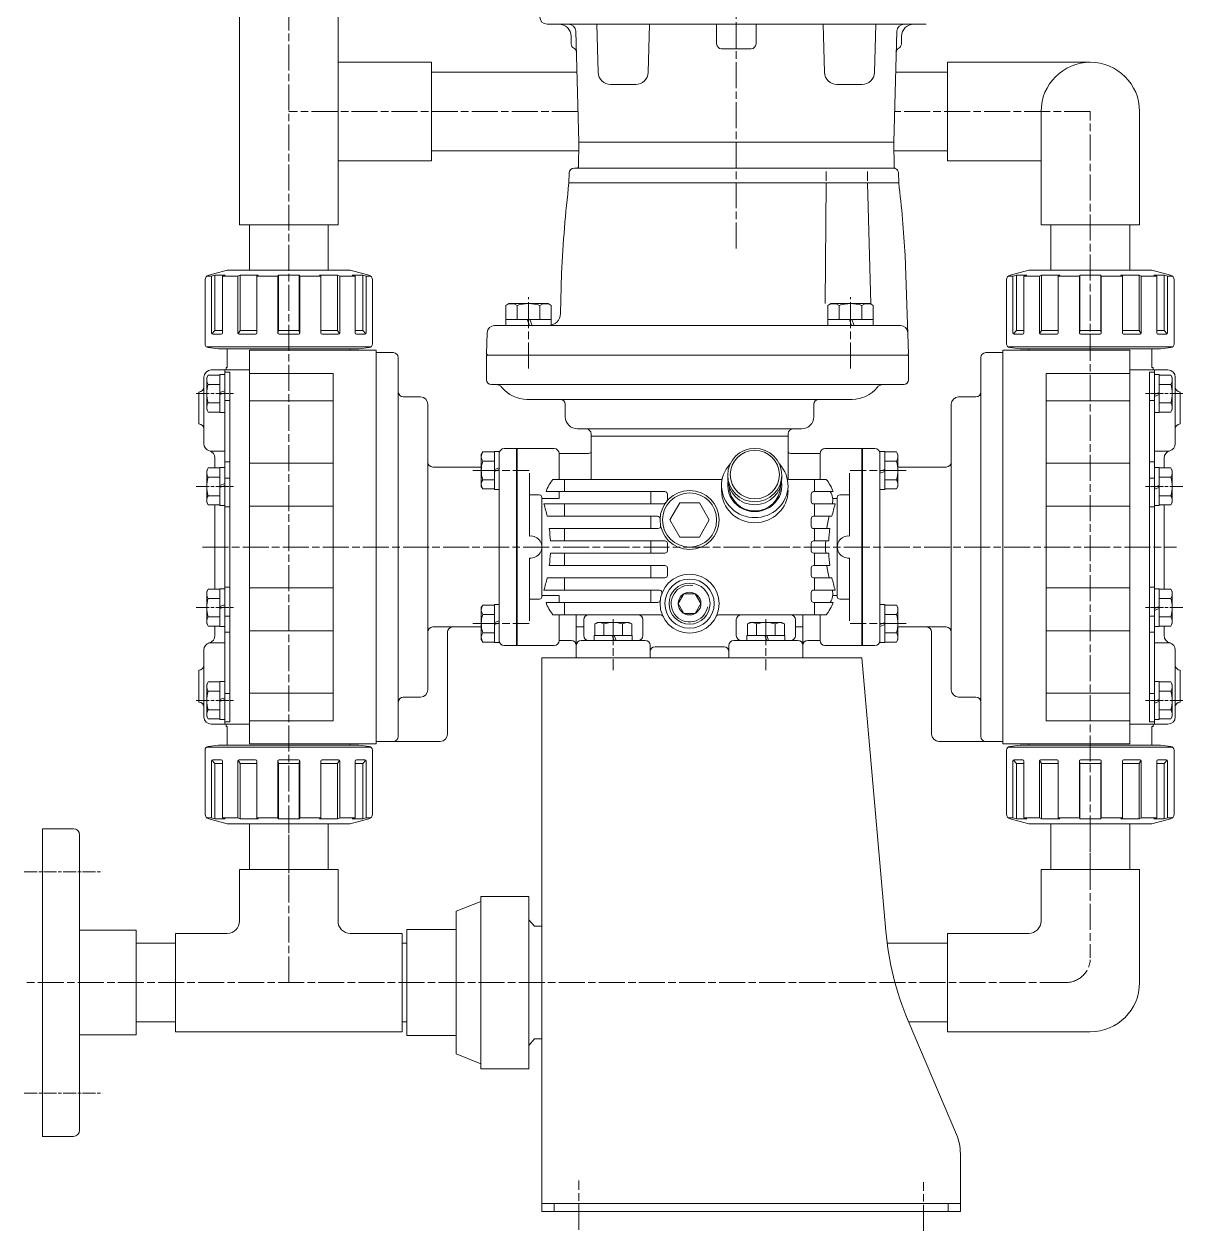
# Model space of a CAD drawing. Units: millimetres at full size. Extents: x -2818 to 571, y -785 to 714.
# Drawn here: x 100.4 to 571.1, y -575.6 to -85.2 of the extents above; entities that cross this region are included whole.
import ezdxf

# ---------------------------------------------------------------- set-up
doc = ezdxf.new("R2010")
doc.units = ezdxf.units.MM
doc.header["$LTSCALE"] = 0.88
doc.linetypes.add('CHAIN', pattern=[18.5, 12, -1.5, 3.5, -1.5])
doc.linetypes.add('USER5', pattern=[9, 6, -0.75, 1.5, -0.75])
for name, color, linetype, lineweight in [('0-2_AM_1', 3, 'Continuous', 18), ('0-3_AM_2', 1, 'Continuous', 18), ('0-4_AM_7', 2, 'CHAIN', 18), ('0-6_AM_7N', 2, 'USER5', 18)]:
    doc.layers.add(name, color=color, linetype=linetype, lineweight=lineweight)

msp = doc.modelspace()

# ---------------------------------------------------------------- linework, layer by layer
at = {"layer": '0-2_AM_1'}
for p, q in [((466.8121, -85.206), (312.8085, -85.206)), ((324.4966, -88.1275), (325.6765, -133.206)), ((333.589, -104.8371), (333.0748, -85.206)), ((353.844, -104.8371), (354.3582, -85.206)), ((381.6765, -93.206), (381.6765, -85.206)), ((397.6765, -93.206), (397.6765, -85.206)), ((425.509, -104.8368), (424.995, -85.206)), ((445.764, -104.8368), (446.2781, -85.206)), ((454.8564, -88.1275), (453.6765, -133.206)), ((322.6255, -93.2582), (322.5422, -90.0752)), ((456.7275, -93.2582), (456.8108, -90.0752)), ((395.6765, -95.206), (383.6765, -95.206)), ((265.8765, -100.706), (227.8765, -100.706)), ((265.8765, -100.706), (265.8765, -140.706)), ((324.9305, -104.706), (265.8765, -104.706)), ((475.4765, -104.706), (454.4225, -104.706)), ((338.5872, -109.706), (348.8458, -109.706)), ((430.5074, -109.706), (440.7657, -109.706)), ((325.6154, -136.706), (265.8765, -136.706)), ((325.6765, -133.206), (325.5018, -143.2136)), ((325.6765, -133.206), (453.6765, -133.206)), ((453.6765, -133.206), (453.8536, -143.3523)), ((475.4765, -136.706), (453.7376, -136.706)), ((265.8765, -140.706), (227.8765, -140.706)), ((513.4765, -140.706), (475.4765, -140.706)), ((321.7826, -145.6537), (321.6765, -149.7058)), ((323.7819, -143.706), (454.0092, -143.706)), ((426.1734, -148.8348), (426.1734, -145.0848)), ((442.9934, -148.8348), (442.9934, -145.0848)), ((455.6765, -149.706), (455.5707, -145.6657)), ((455.6765, -149.706), (321.6765, -149.7058)), ((426.1734, -149.706), (425.7449, -198.8059)), ((442.9934, -149.706), (444.2818, -198.9201)), ((191.8765, -166.706), (191.8765, -185.206)), ((223.8765, -166.706), (223.8765, -185.206)), ((517.4765, -166.706), (517.4765, -185.206)), ((549.4765, -166.706), (549.4765, -185.206)), ((459.6591, -219.2063), (458.265, -179.2654)), ((182.8765, -185.2061), (175.3589, -187.2204)), ((232.8765, -185.2061), (182.8765, -185.2061)), ((232.8765, -185.2061), (240.3941, -187.2204)), ((508.4765, -185.2061), (500.9589, -187.2204)), ((558.4765, -185.2061), (508.4765, -185.2061)), ((558.4765, -185.2061), (565.9941, -187.2204)), ((173.8765, -215.1665), (173.8765, -189.1523)), ((174.594, -187.6176), (176.4646, -187.6176)), ((177.8504, -187.2157), (176.4646, -187.6176)), ((176.4646, -187.6176), (176.4646, -210.7061)), ((177.8504, -187.2157), (177.8504, -209.7061)), ((182.0925, -187.2157), (177.8504, -187.2157)), ((182.0925, -187.2157), (180.9025, -187.6176)), ((180.9025, -187.6176), (187.1786, -187.6176)), ((180.9025, -187.6176), (180.9025, -210.7061)), ((187.1786, -187.6176), (188.0918, -187.2157)), ((187.1786, -187.6176), (187.1786, -210.7061)), ((188.0918, -187.2157), (188.0918, -209.7061)), ((195.4393, -187.2157), (188.0918, -187.2157)), ((194.8653, -187.6176), (195.4393, -187.2157)), ((194.8653, -187.6176), (194.8653, -210.7061)), ((203.4386, -187.6176), (194.8653, -187.6176)), ((203.6344, -187.2157), (203.4386, -187.6176)), ((203.4386, -187.6176), (203.4386, -210.7061)), ((203.6344, -187.2157), (212.1186, -187.2157)), ((203.6344, -187.2157), (203.6344, -209.7061)), ((212.1186, -187.2157), (212.1186, -209.7061)), ((212.1186, -187.2157), (212.3144, -187.6176)), ((212.3144, -187.6176), (212.3144, -210.7061)), ((212.3144, -187.6176), (220.8877, -187.6176)), ((220.3137, -187.2157), (227.6613, -187.2157)), ((220.8877, -187.6176), (220.3137, -187.2157)), ((220.8877, -187.6176), (220.8877, -210.7061)), ((227.6613, -187.2157), (227.6613, -209.7061)), ((228.5744, -187.6176), (227.6613, -187.2157)), ((234.8505, -187.6176), (228.5744, -187.6176)), ((228.5744, -187.6176), (228.5744, -210.7061)), ((233.6605, -187.2157), (237.9026, -187.2157)), ((233.6605, -187.2157), (234.8505, -187.6176)), ((234.8505, -187.6176), (234.8505, -210.7061)), ((237.9026, -187.2157), (237.9026, -209.7061)), ((237.9026, -187.2157), (239.2884, -187.6176)), ((241.159, -187.6176), (239.2884, -187.6176)), ((239.2884, -187.6176), (239.2884, -210.7061)), ((241.8765, -215.1665), (241.8765, -189.1523)), ((318.2817, -202.837), (318.7129, -186.3778)), ((499.4765, -215.1665), (499.4765, -189.1523)), ((500.194, -187.6176), (502.0646, -187.6176)), ((503.4504, -187.2157), (502.0646, -187.6176)), ((502.0646, -187.6176), (502.0646, -210.7061)), ((503.4504, -187.2157), (503.4504, -209.7061)), ((507.6925, -187.2157), (503.4504, -187.2157)), ((507.6925, -187.2157), (506.5025, -187.6176)), ((506.5025, -187.6176), (512.7786, -187.6176)), ((506.5025, -187.6176), (506.5025, -210.7061)), ((512.7786, -187.6176), (513.6918, -187.2157)), ((512.7786, -187.6176), (512.7786, -210.7061)), ((513.6918, -187.2157), (513.6918, -209.7061)), ((521.0393, -187.2157), (513.6918, -187.2157)), ((520.4653, -187.6176), (521.0393, -187.2157)), ((520.4653, -187.6176), (520.4653, -210.7061)), ((529.0386, -187.6176), (520.4653, -187.6176)), ((529.2344, -187.2157), (529.0386, -187.6176)), ((529.0386, -187.6176), (529.0386, -210.7061)), ((529.2344, -187.2157), (537.7186, -187.2157)), ((529.2344, -187.2157), (529.2344, -209.7061)), ((537.7186, -187.2157), (537.7186, -209.7061)), ((537.7186, -187.2157), (537.9144, -187.6176)), ((537.9144, -187.6176), (537.9144, -210.7061)), ((537.9144, -187.6176), (546.4877, -187.6176)), ((545.9137, -187.2157), (553.2613, -187.2157)), ((546.4877, -187.6176), (545.9137, -187.2157)), ((546.4877, -187.6176), (546.4877, -210.7061)), ((553.2613, -187.2157), (553.2613, -209.7061)), ((554.1744, -187.6176), (553.2613, -187.2157)), ((560.4505, -187.6176), (554.1744, -187.6176)), ((554.1744, -187.6176), (554.1744, -210.7061)), ((559.2605, -187.2157), (563.5026, -187.2157)), ((559.2605, -187.2157), (560.4505, -187.6176)), ((560.4505, -187.6176), (560.4505, -210.7061)), ((563.5026, -187.2157), (563.5026, -209.7061)), ((563.5026, -187.2157), (564.8884, -187.6176)), ((566.759, -187.6176), (564.8884, -187.6176)), ((564.8884, -187.6176), (564.8884, -210.7061)), ((567.4765, -215.1665), (567.4765, -189.1523)), ((296.0289, -199.5218), (297.2689, -198.8059)), ((296.0289, -199.5218), (296.0289, -205.2059)), ((297.2689, -198.8059), (313.2689, -198.8059)), ((300.6477, -199.5218), (300.6477, -205.2059)), ((309.8901, -199.5218), (309.8901, -205.2059)), ((314.5089, -199.5218), (313.2689, -198.8059)), ((314.5089, -199.5218), (314.5089, -205.2059)), ((426.8441, -199.5219), (428.0841, -198.806)), ((426.8441, -199.5219), (426.8441, -205.206)), ((428.0841, -198.806), (444.0841, -198.806)), ((431.4629, -199.5219), (431.4629, -205.206)), ((440.7053, -199.5219), (440.7053, -205.206)), ((445.3241, -199.5219), (444.0841, -198.806)), ((445.3241, -199.5219), (445.3241, -205.206)), ((314.5089, -205.2059), (296.0289, -205.2059)), ((296.0689, -205.2059), (314.4689, -205.2059)), ((296.0689, -205.2059), (296.0689, -207.7059)), ((304.7689, -205.2059), (305.6788, -207.7059)), ((305.7689, -205.2059), (306.6788, -207.7059)), ((314.4689, -207.7059), (314.4689, -205.2059)), ((445.3241, -205.206), (426.8441, -205.206)), ((426.8841, -205.206), (445.2841, -205.206)), ((426.8841, -205.206), (426.8841, -207.706)), ((435.5841, -205.206), (436.494, -207.706)), ((436.5841, -205.206), (437.494, -207.706)), ((445.2841, -207.706), (445.2841, -205.206)), ((177.8504, -209.7061), (176.6053, -211.0538)), ((180.9025, -209.7061), (177.8504, -209.7061)), ((188.0918, -209.7061), (187.2908, -211.0217)), ((194.8653, -209.7061), (188.0918, -209.7061)), ((203.6344, -209.7061), (203.4784, -210.9015)), ((212.1186, -209.7061), (203.6344, -209.7061)), ((212.1186, -209.7061), (212.2746, -210.9015)), ((220.8877, -209.7061), (227.6613, -209.7061)), ((227.6613, -209.7061), (228.4622, -211.0217)), ((234.8505, -209.7061), (237.9026, -209.7061)), ((237.9026, -209.7061), (239.1477, -211.0538)), ((288.1939, -219.2063), (288.4944, -210.6011)), ((456.3606, -207.706), (291.4926, -207.7058)), ((296.0689, -207.7059), (314.4689, -207.7059)), ((426.8841, -207.706), (445.2841, -207.706)), ((503.4504, -209.7061), (502.2053, -211.0538)), ((506.5025, -209.7061), (503.4504, -209.7061)), ((513.6918, -209.7061), (512.8908, -211.0217)), ((520.4653, -209.7061), (513.6918, -209.7061)), ((529.2344, -209.7061), (529.0784, -210.9015)), ((537.7186, -209.7061), (529.2344, -209.7061)), ((537.7186, -209.7061), (537.8746, -210.9015)), ((546.4877, -209.7061), (553.2613, -209.7061)), ((553.2613, -209.7061), (554.0622, -211.0217)), ((560.4505, -209.7061), (563.5026, -209.7061)), ((563.5026, -209.7061), (564.7477, -211.0538)), ((180.4025, -211.2061), (176.9646, -211.2061)), ((194.3653, -211.2061), (187.6786, -211.2061)), ((203.9386, -211.2061), (211.8144, -211.2061)), ((221.3877, -211.2061), (228.0744, -211.2061)), ((235.3505, -211.2061), (238.7884, -211.2061)), ((506.0025, -211.2061), (502.5646, -211.2061)), ((519.9653, -211.2061), (513.2786, -211.2061)), ((529.5386, -211.2061), (537.4144, -211.2061)), ((546.9877, -211.2061), (553.6744, -211.2061)), ((560.9505, -211.2061), (564.3884, -211.2061)), ((241.2062, -216.4162), (174.5468, -216.4162)), ((179.3765, -217.2061), (175.1807, -216.6537)), ((236.3765, -217.206), (179.3765, -217.2061)), ((182.8765, -217.2059), (182.8765, -224.706)), ((191.8765, -217.706), (191.8765, -377.706)), ((243.3765, -217.706), (191.8765, -217.706)), ((232.8765, -217.706), (232.8765, -217.206)), ((236.3765, -217.2061), (240.5723, -216.6537)), ((243.3765, -377.706), (243.3765, -217.706)), ((243.3765, -218.706), (243.3765, -376.706)), ((243.3765, -218.706), (250.3765, -218.706)), ((459.6765, -219.706), (288.1765, -219.706)), ((288.1765, -229.706), (288.1765, -219.706)), ((288.1939, -219.2063), (288.6765, -219.706)), ((288.6765, -219.706), (459.1765, -219.706)), ((459.6591, -219.2063), (459.1765, -219.706)), ((459.6765, -229.706), (459.6765, -219.706)), ((497.9765, -218.706), (490.9765, -218.706)), ((497.9765, -377.706), (497.9765, -217.706)), ((497.9765, -217.706), (549.4765, -217.706)), ((497.9765, -218.706), (497.9765, -376.706)), ((566.8062, -216.4162), (500.1468, -216.4162)), ((504.9765, -217.2061), (500.7807, -216.6537)), ((561.9765, -217.206), (504.9765, -217.2061)), ((508.4765, -217.706), (508.4765, -217.206)), ((549.4765, -217.706), (549.4765, -377.706)), ((558.4765, -217.2059), (558.4765, -224.706)), ((561.9765, -217.2061), (566.1723, -216.6537)), ((182.3765, -224.706), (182.8765, -224.706)), ((182.3765, -224.706), (182.3765, -225.706)), ((252.3765, -374.706), (252.3765, -220.706)), ((488.9765, -374.706), (488.9765, -220.706)), ((558.9765, -224.706), (558.4765, -224.706)), ((558.9765, -224.706), (558.9765, -225.706)), ((173.3765, -228.706), (173.3765, -255.706)), ((175.1582, -227.8447), (174.5765, -228.8522)), ((174.5765, -228.8522), (174.5765, -241.8522)), ((175.1582, -227.8447), (179.8765, -227.8447)), ((179.8765, -243.0522), (179.8765, -227.6522)), ((179.8765, -227.8447), (179.8765, -242.8597)), ((181.8765, -225.706), (181.8765, -369.706)), ((181.8765, -226.6919), (183.8765, -226.6919)), ((183.8765, -226.6919), (183.8765, -368.7201)), ((191.8765, -227.125), (225.8765, -227.125)), ((225.8765, -368.2871), (225.8765, -227.125)), ((515.4765, -368.2871), (515.4765, -227.125)), ((549.4765, -227.125), (515.4765, -227.125)), ((557.4765, -226.6919), (557.4765, -368.7201)), ((559.4765, -226.6919), (557.4765, -226.6919)), ((559.4765, -225.706), (559.4765, -369.706)), ((561.4765, -227.6522), (559.4765, -227.6522)), ((561.4765, -227.6522), (561.4765, -243.0522)), ((561.4765, -242.8597), (561.4765, -227.8447)), ((566.1948, -227.8447), (561.4765, -227.8447)), ((566.1948, -227.8447), (566.7765, -228.8522)), ((566.7765, -241.8522), (566.7765, -228.8522)), ((567.9765, -228.706), (567.9765, -255.706)), ((171.3765, -234.706), (171.3765, -247.706)), ((175.1582, -231.5975), (179.8765, -231.5975)), ((179.8765, -234.9522), (181.8765, -234.2243)), ((179.8765, -235.7522), (181.8765, -235.0243)), ((457.6765, -231.706), (290.1765, -231.706)), ((561.4765, -234.9522), (559.4765, -235.6801)), ((566.1948, -231.5975), (561.4765, -231.5975)), ((569.9765, -234.706), (569.9765, -247.706)), ((175.1582, -239.1069), (179.8765, -239.1069)), ((181.8765, -238.1592), (183.8765, -238.1592)), ((191.8765, -238.3012), (225.8765, -238.3012)), ((254.3765, -236.706), (261.3765, -236.706)), ((264.3765, -239.706), (264.3765, -355.706)), ((304.631, -237.706), (436.7221, -237.706)), ((320.1765, -239.706), (320.1765, -244.706)), ((421.1765, -239.706), (421.1765, -244.706)), ((476.9765, -239.706), (476.9765, -355.706)), ((486.9765, -236.706), (479.9765, -236.706)), ((549.4765, -238.3012), (515.4765, -238.3012)), ((559.4765, -238.1592), (557.4765, -238.1592)), ((561.4765, -235.7522), (559.4765, -236.4801)), ((566.1948, -239.1069), (561.4765, -239.1069)), ((175.1582, -242.8597), (174.5765, -241.8522)), ((175.1582, -242.8597), (179.8765, -242.8597)), ((179.8765, -243.0522), (181.8765, -243.0522)), ((566.1948, -242.8597), (561.4765, -242.8597)), ((566.1948, -242.8597), (566.7765, -241.8522)), ((416.1765, -249.706), (325.1765, -249.706)), ((330.6765, -251.706), (330.6765, -252.706)), ((330.6765, -252.706), (410.6765, -252.706)), ((410.6765, -252.706), (330.6765, -252.706)), ((330.6765, -252.706), (410.6765, -252.706)), ((330.6765, -252.706), (330.6765, -270.206)), ((330.6765, -252.706), (410.6765, -252.706)), ((410.6765, -251.706), (410.6765, -252.706)), ((410.6765, -252.706), (410.6765, -270.206)), ((181.8765, -258.706), (175.9286, -258.706)), ((286.6582, -259.077), (286.0765, -260.0845)), ((286.6582, -259.077), (291.3765, -259.077)), ((291.3765, -274.2845), (291.3765, -258.8845)), ((291.3765, -259.077), (291.3765, -274.092)), ((293.3765, -335.706), (293.3765, -259.706)), ((295.3765, -257.706), (300.3765, -257.706)), ((300.3765, -257.706), (300.6765, -257.706)), ((300.3765, -337.706), (300.3765, -257.706)), ((300.6765, -257.706), (315.6765, -257.706)), ((300.6765, -257.706), (315.6765, -257.706)), ((300.6765, -337.706), (300.6765, -257.706)), ((317.6765, -259.706), (329.6765, -259.706)), ((317.6765, -270.206), (317.6765, -259.706)), ((423.6765, -259.706), (411.6765, -259.706)), ((423.6765, -259.706), (423.6765, -270.206)), ((425.6765, -257.706), (440.6765, -257.706)), ((440.9765, -257.706), (440.6765, -257.706)), ((440.6765, -337.706), (440.6765, -257.706)), ((440.9765, -337.706), (440.9765, -257.706)), ((445.9765, -257.706), (440.9765, -257.706)), ((449.9765, -258.8845), (447.9765, -258.8845)), ((447.9765, -335.706), (447.9765, -259.706)), ((449.9765, -258.8845), (449.9765, -274.2845)), ((449.9765, -274.092), (449.9765, -259.077)), ((454.6948, -259.077), (449.9765, -259.077)), ((454.6948, -259.077), (455.2765, -260.0845)), ((559.4765, -258.706), (565.4244, -258.706)), ((177.8765, -265.6083), (177.8765, -261.5155)), ((183.8765, -263.141), (181.8765, -263.141)), ((191.8765, -263.6738), (225.8765, -263.6738)), ((286.0765, -260.0845), (286.0765, -273.0845)), ((286.6582, -262.8298), (291.3765, -262.8298)), ((454.6948, -262.8298), (449.9765, -262.8298)), ((455.2765, -273.0845), (455.2765, -260.0845)), ((549.4765, -263.6738), (515.4765, -263.6738)), ((557.4765, -263.141), (559.4765, -263.141)), ((563.4765, -265.6083), (563.4765, -261.5155)), ((175.1582, -265.5731), (174.5765, -266.5806)), ((174.5765, -266.5806), (174.5765, -279.5806)), ((175.1582, -265.5731), (179.8765, -265.5731)), ((175.1582, -269.3259), (179.8765, -269.3259)), ((179.8765, -280.7806), (179.8765, -265.3806)), ((179.8765, -265.5731), (179.8765, -280.5881)), ((183.8765, -269.6604), (181.8765, -269.6604)), ((266.3765, -265.206), (286.0765, -265.206)), ((291.3765, -266.1845), (293.3765, -265.4566)), ((291.3765, -266.9845), (293.3765, -266.2566)), ((305.6765, -267.706), (305.6765, -293.2339)), ((386.1765, -268.4717), (386.1765, -269.6873)), ((408.1765, -268.4717), (408.1765, -269.6873)), ((435.6765, -293.2339), (435.6765, -267.706)), ((449.9765, -266.1845), (447.9765, -266.9124)), ((449.9765, -266.9845), (447.9765, -267.7124)), ((474.9765, -265.206), (455.1997, -265.206)), ((557.4765, -269.6604), (559.4765, -269.6604)), ((561.4765, -265.3806), (559.4765, -265.3806)), ((561.4765, -265.3806), (561.4765, -280.7806)), ((561.4765, -280.5881), (561.4765, -265.5731)), ((566.1948, -265.5731), (561.4765, -265.5731)), ((566.1948, -269.3259), (561.4765, -269.3259)), ((566.1948, -265.5731), (566.7765, -266.5806)), ((566.7765, -279.5806), (566.7765, -266.5806)), ((179.8765, -272.6806), (181.8765, -271.9526)), ((179.8765, -273.4806), (181.8765, -272.7526)), ((286.6582, -274.092), (286.0765, -273.0845)), ((286.6582, -270.3392), (291.3765, -270.3392)), ((286.6582, -274.092), (291.3765, -274.092)), ((291.3765, -274.2845), (293.3765, -274.2845)), ((383.5245, -270.206), (315.1465, -270.206)), ((319.896, -275.206), (319.896, -270.206)), ((383.6765, -272.706), (383.6765, -274.7693)), ((426.2065, -270.206), (410.8286, -270.206)), ((421.457, -275.206), (421.457, -270.206)), ((454.6948, -270.3392), (449.9765, -270.3392)), ((454.6948, -274.092), (449.9765, -274.092)), ((454.6948, -274.092), (455.2765, -273.0845)), ((561.4765, -272.6806), (559.4765, -273.4085)), ((561.4765, -273.4806), (559.4765, -274.2085)), ((175.1582, -276.8353), (179.8765, -276.8353)), ((309.6765, -276.511), (305.6765, -276.511)), ((310.6765, -317.9011), (310.6765, -277.511)), ((310.6765, -277.9644), (317.6765, -277.9644)), ((360.6765, -275.206), (312.3643, -275.206)), ((317.6765, -275.206), (317.6765, -277.9644)), ((354.9109, -280.206), (354.9109, -275.206)), ((361.6765, -278.3994), (361.6765, -276.206)), ((420.0808, -279.206), (420.0808, -276.206)), ((428.9887, -275.206), (421.0808, -275.206)), ((430.6765, -277.9644), (428.8266, -277.9644)), ((430.6765, -317.9011), (430.6765, -277.511)), ((431.6765, -276.511), (435.6765, -276.511)), ((566.1948, -276.8353), (561.4765, -276.8353)), ((175.1582, -280.5881), (174.5765, -279.5806)), ((175.1582, -280.5881), (179.8765, -280.5881)), ((177.8765, -314.8592), (177.8765, -280.6233)), ((179.8765, -280.7806), (181.8765, -280.7806)), ((183.8765, -281.4003), (181.8765, -281.4003)), ((225.8765, -281.1401), (191.8765, -281.1401)), ((360.0581, -280.206), (311.5084, -280.206)), ((319.896, -285.206), (319.896, -280.206)), ((366.6765, -279.7778), (362.6765, -286.706)), ((429.8446, -280.206), (421.0808, -280.206)), ((421.457, -285.206), (421.457, -280.206)), ((515.4765, -281.1401), (549.4765, -281.1401)), ((557.4765, -281.4003), (559.4765, -281.4003)), ((566.1948, -280.5881), (561.4765, -280.5881)), ((563.4765, -314.8592), (563.4765, -280.6233)), ((566.1948, -280.5881), (566.7765, -279.5806)), ((357.6861, -285.206), (312.8311, -285.206)), ((354.9109, -290.206), (354.9109, -285.206)), ((374.6765, -293.6343), (378.6765, -286.706)), ((420.0808, -289.206), (420.0808, -286.206)), ((428.5219, -285.206), (421.0808, -285.206)), ((357.9192, -290.206), (313.707, -290.206)), ((319.896, -295.206), (319.896, -290.206)), ((427.646, -290.206), (421.0808, -290.206)), ((421.457, -295.206), (421.457, -290.206)), ((360.6765, -295.206), (314.1556, -295.206)), ((354.9109, -300.206), (354.9109, -295.206)), ((361.6765, -299.206), (361.6765, -296.206)), ((420.0808, -299.206), (420.0808, -296.206)), ((427.1974, -295.206), (421.0808, -295.206)), ((305.6765, -302.1782), (305.6765, -327.706)), ((360.6765, -300.206), (314.1556, -300.206)), ((319.896, -305.206), (319.896, -300.206)), ((427.1974, -300.206), (421.0808, -300.206)), ((421.457, -305.206), (421.457, -300.206)), ((435.6765, -327.706), (435.6765, -302.1782)), ((360.6765, -305.206), (313.707, -305.206)), ((354.9109, -310.206), (354.9109, -305.206)), ((361.6765, -309.206), (361.6765, -306.206)), ((420.0808, -309.206), (420.0808, -306.206)), ((427.646, -305.206), (421.0808, -305.206)), ((360.6765, -310.206), (312.8311, -310.206)), ((319.896, -315.206), (319.896, -310.206)), ((428.5219, -310.206), (421.0808, -310.206)), ((421.457, -315.206), (421.457, -310.206)), ((175.1582, -314.824), (174.5765, -315.8315)), ((174.5765, -315.8315), (174.5765, -328.8315)), ((175.1582, -314.824), (179.8765, -314.824)), ((175.1582, -318.5768), (179.8765, -318.5768)), ((179.8765, -330.0315), (179.8765, -314.6315)), ((179.8765, -314.824), (179.8765, -329.839)), ((183.8765, -314.0118), (181.8765, -314.0118)), ((225.8765, -314.272), (191.8765, -314.272)), ((310.6765, -317.4476), (317.6765, -317.4476)), ((358.4802, -315.206), (311.5084, -315.206)), ((317.6765, -317.4476), (317.6765, -320.206)), ((354.9109, -320.206), (354.9109, -315.206)), ((368.3671, -316.706), (366.0577, -320.706)), ((372.9859, -316.706), (368.3671, -316.706)), ((375.2953, -320.706), (372.9859, -316.706)), ((420.0808, -319.206), (420.0808, -316.206)), ((429.8446, -315.206), (421.0808, -315.206)), ((430.6765, -317.4476), (428.8266, -317.4476)), ((515.4765, -314.272), (549.4765, -314.272)), ((557.4765, -314.0118), (559.4765, -314.0118)), ((561.4765, -314.6315), (559.4765, -314.6315)), ((561.4765, -314.6315), (561.4765, -330.0315)), ((561.4765, -329.839), (561.4765, -314.824)), ((566.1948, -314.824), (561.4765, -314.824)), ((566.1948, -318.5768), (561.4765, -318.5768)), ((566.1948, -314.824), (566.7765, -315.8315)), ((566.7765, -328.8315), (566.7765, -315.8315)), ((179.8765, -321.9315), (181.8765, -321.2035)), ((179.8765, -322.7315), (181.8765, -322.0035)), ((286.6582, -321.32), (286.0765, -322.3275)), ((286.0765, -322.3275), (286.0765, -335.3275)), ((286.6582, -321.32), (291.3765, -321.32)), ((291.3765, -336.5275), (291.3765, -321.1275)), ((291.3765, -321.32), (291.3765, -336.335)), ((309.6765, -318.9011), (305.6765, -318.9011)), ((357.7633, -320.206), (312.3643, -320.206)), ((319.896, -320.206), (319.896, -325.206)), ((366.0577, -320.706), (368.3671, -324.706)), ((372.9859, -324.706), (375.2953, -320.706)), ((428.9887, -320.206), (421.0808, -320.206)), ((421.457, -320.206), (421.457, -325.206)), ((431.6765, -318.9011), (435.6765, -318.9011)), ((449.9765, -321.1275), (447.9765, -321.1275)), ((449.9765, -321.1275), (449.9765, -336.5275)), ((449.9765, -336.335), (449.9765, -321.32)), ((454.6948, -321.32), (449.9765, -321.32)), ((454.6948, -321.32), (455.2765, -322.3275)), ((455.2765, -335.3275), (455.2765, -322.3275)), ((561.4765, -321.9315), (559.4765, -322.6594)), ((561.4765, -322.7315), (559.4765, -323.4594)), ((175.1582, -326.0862), (179.8765, -326.0862)), ((183.8765, -325.7517), (181.8765, -325.7517)), ((286.6582, -325.0728), (291.3765, -325.0728)), ((291.3765, -328.4275), (293.3765, -327.6996)), ((291.3765, -329.2275), (293.3765, -328.4996)), ((358.8973, -325.206), (315.1465, -325.206)), ((317.6765, -335.706), (317.6765, -325.206)), ((324.6765, -342.706), (324.6765, -325.206)), ((327.6765, -327.206), (327.6765, -333.706)), ((332.169, -328.9877), (333.1765, -328.406)), ((346.1765, -328.406), (333.1765, -328.406)), ((347.184, -328.9877), (346.1765, -328.406)), ((351.6765, -327.206), (351.6765, -333.706)), ((368.3671, -324.706), (372.9859, -324.706)), ((426.2065, -325.206), (382.4557, -325.206)), ((389.6765, -327.206), (389.6765, -333.706)), ((394.169, -328.9877), (395.1765, -328.406)), ((408.1765, -328.406), (395.1765, -328.406)), ((409.184, -328.9877), (408.1765, -328.406)), ((413.6765, -327.206), (413.6765, -333.706)), ((416.6765, -325.206), (416.6765, -342.706)), ((423.6765, -325.206), (423.6765, -335.706)), ((449.9765, -328.4275), (447.9765, -329.1555)), ((454.6948, -325.0728), (449.9765, -325.0728)), ((557.4765, -325.7517), (559.4765, -325.7517)), ((566.1948, -326.0862), (561.4765, -326.0862)), ((175.1582, -329.839), (174.5765, -328.8315)), ((175.1582, -329.839), (179.8765, -329.839)), ((177.8765, -333.706), (177.8765, -329.8742)), ((179.8765, -330.0315), (181.8765, -330.0315)), ((183.8765, -332.2711), (181.8765, -332.2711)), ((191.8765, -331.7382), (225.8765, -331.7382)), ((266.3765, -330.206), (274.3765, -330.206)), ((272.3765, -332.206), (272.3765, -373.706)), ((274.3765, -330.206), (286.0765, -330.206)), ((286.6582, -332.5823), (291.3765, -332.5823)), ((327.6765, -330.206), (324.6765, -330.206)), ((332.169, -328.9877), (332.169, -333.706)), ((335.9218, -328.9877), (335.9218, -333.706)), ((343.4312, -328.9877), (343.4312, -333.706)), ((347.184, -328.9877), (347.184, -333.706)), ((394.169, -328.9877), (394.169, -333.706)), ((397.9218, -328.9877), (397.9218, -333.706)), ((405.4312, -328.9877), (405.4312, -333.706)), ((409.184, -328.9877), (409.184, -333.706)), ((413.6765, -330.206), (416.6765, -330.206)), ((449.9765, -329.2275), (447.9765, -329.9555)), ((454.6948, -332.5823), (449.9765, -332.5823)), ((466.9765, -330.206), (455.2765, -330.206)), ((474.9765, -330.206), (466.9765, -330.206)), ((468.9765, -332.206), (468.9765, -373.706)), ((549.4765, -331.7382), (515.4765, -331.7382)), ((557.4765, -332.2711), (559.4765, -332.2711)), ((566.1948, -329.839), (561.4765, -329.839)), ((563.4765, -333.706), (563.4765, -329.8742)), ((566.1948, -329.839), (566.7765, -328.8315)), ((175.3244, -336.706), (181.8765, -336.706)), ((286.6582, -336.335), (286.0765, -335.3275)), ((286.6582, -336.335), (291.3765, -336.335)), ((291.3765, -336.5275), (293.3765, -336.5275)), ((295.3765, -337.706), (300.3765, -337.706)), ((300.3765, -337.706), (300.6765, -337.706)), ((300.6765, -337.706), (315.6765, -337.706)), ((317.6765, -335.706), (322.6765, -335.706)), ((352.6765, -335.706), (326.6765, -335.706)), ((331.9765, -333.706), (347.3765, -333.706)), ((331.9765, -333.706), (331.9765, -335.706)), ((347.184, -333.706), (332.169, -333.706)), ((339.2765, -333.706), (340.0044, -335.706)), ((340.0765, -333.706), (340.8044, -335.706)), ((354.6765, -337.706), (354.6765, -342.706)), ((384.6765, -338.206), (356.6765, -338.206)), ((386.6765, -337.706), (386.6765, -342.706)), ((414.6765, -335.706), (388.6765, -335.706)), ((393.9765, -333.706), (409.3765, -333.706)), ((393.9765, -333.706), (393.9765, -335.706)), ((409.184, -333.706), (394.169, -333.706)), ((401.2765, -333.706), (402.0044, -335.706)), ((402.0765, -333.706), (402.8044, -335.706)), ((423.6765, -335.706), (418.6765, -335.706)), ((425.6765, -337.706), (440.6765, -337.706)), ((440.9765, -337.706), (440.6765, -337.706)), ((445.9765, -337.706), (440.9765, -337.706)), ((454.6948, -336.335), (449.9765, -336.335)), ((454.6948, -336.335), (455.2765, -335.3275)), ((566.0286, -336.706), (559.4765, -336.706)), ((173.3765, -339.5155), (173.3765, -366.706)), ((310.6765, -342.706), (440.6765, -342.706)), ((310.6765, -567.706), (310.6765, -342.706)), ((354.6765, -342.706), (324.6765, -342.706)), ((354.6765, -342.706), (324.6765, -342.706)), ((416.6765, -342.706), (386.6765, -342.706)), ((416.6765, -342.706), (386.6765, -342.706)), ((440.6765, -342.706), (450.3935, -453.7722)), ((567.9765, -339.5155), (567.9765, -366.706)), ((171.3765, -347.706), (171.3765, -360.706)), ((569.9765, -347.706), (569.9765, -360.706)), ((175.1582, -352.5524), (174.5765, -353.5599)), ((175.1582, -352.5524), (179.8765, -352.5524)), ((179.8765, -367.7599), (179.8765, -352.3599)), ((179.8765, -352.5524), (179.8765, -367.5674)), ((561.4765, -352.3599), (559.4765, -352.3599)), ((561.4765, -352.3599), (561.4765, -367.7599)), ((561.4765, -367.5674), (561.4765, -352.5524)), ((566.1948, -352.5524), (561.4765, -352.5524)), ((566.1948, -352.5524), (566.7765, -353.5599)), ((174.5765, -353.5599), (174.5765, -366.5599)), ((175.1582, -356.3051), (179.8765, -356.3051)), ((181.8765, -357.2529), (183.8765, -357.2529)), ((191.8765, -357.1109), (225.8765, -357.1109)), ((549.4765, -357.1109), (515.4765, -357.1109)), ((559.4765, -357.2529), (557.4765, -357.2529)), ((566.1948, -356.3051), (561.4765, -356.3051)), ((566.7765, -366.5599), (566.7765, -353.5599)), ((179.8765, -359.6599), (181.8765, -358.9319)), ((179.8765, -360.4599), (181.8765, -359.7319)), ((254.3765, -358.706), (261.3765, -358.706)), ((486.9765, -358.706), (479.9765, -358.706)), ((561.4765, -359.6599), (559.4765, -360.3878)), ((561.4765, -360.4599), (559.4765, -361.1878)), ((175.1582, -367.5674), (174.5765, -366.5599)), ((175.1582, -363.8146), (179.8765, -363.8146)), ((175.1582, -367.5674), (179.8765, -367.5674)), ((179.8765, -367.7599), (181.8765, -367.7599)), ((566.1948, -363.8146), (561.4765, -363.8146)), ((566.1948, -367.5674), (561.4765, -367.5674)), ((566.1948, -367.5674), (566.7765, -366.5599)), ((191.8765, -369.706), (176.3765, -369.706)), ((181.8765, -368.7201), (183.8765, -368.7201)), ((182.3765, -370.706), (182.3765, -369.706)), ((182.3765, -370.706), (182.8765, -370.706)), ((182.8765, -378.2061), (182.8765, -370.706)), ((191.8765, -368.2871), (225.8765, -368.2871)), ((549.4765, -368.2871), (515.4765, -368.2871)), ((549.4765, -369.706), (564.9765, -369.706)), ((559.4765, -368.7201), (557.4765, -368.7201)), ((558.4765, -378.2061), (558.4765, -370.706)), ((558.9765, -370.706), (558.4765, -370.706)), ((558.9765, -370.706), (558.9765, -369.706)), ((173.8765, -380.2456), (173.8765, -406.2598)), ((174.5468, -378.9959), (241.2062, -378.9959)), ((179.3765, -378.206), (175.1807, -378.7584)), ((179.3765, -378.2062), (236.3765, -378.206)), ((243.3765, -377.706), (191.8765, -377.706)), ((232.8765, -377.706), (232.8765, -378.206)), ((236.3765, -378.206), (240.5723, -378.7584)), ((241.8765, -380.2456), (241.8765, -406.2598)), ((497.9765, -377.706), (549.4765, -377.706)), ((499.4765, -380.2456), (499.4765, -406.2598)), ((566.8062, -378.9959), (500.1468, -378.9959)), ((504.9765, -378.206), (500.7807, -378.7584)), ((561.9765, -378.2062), (504.9765, -378.206)), ((508.4765, -377.706), (508.4765, -378.206)), ((561.9765, -378.206), (566.1723, -378.7584)), ((567.4765, -380.2456), (567.4765, -406.2598)), ((176.4646, -407.7945), (176.4646, -384.706)), ((177.8504, -385.706), (176.6053, -384.3583)), ((180.4025, -384.206), (176.9646, -384.206)), ((180.9025, -385.706), (177.8504, -385.706)), ((177.8504, -408.1964), (177.8504, -385.706)), ((180.9025, -407.7945), (180.9025, -384.706)), ((187.1786, -407.7945), (187.1786, -384.706)), ((188.0918, -385.706), (187.2908, -384.3904)), ((194.3653, -384.206), (187.6786, -384.206)), ((194.8653, -385.706), (188.0918, -385.706)), ((188.0918, -408.1964), (188.0918, -385.706)), ((194.8653, -407.7945), (194.8653, -384.706)), ((203.4386, -407.7945), (203.4386, -384.706)), ((203.6344, -385.706), (203.4784, -384.5106)), ((203.6344, -385.706), (212.1186, -385.706)), ((203.6344, -408.1964), (203.6344, -385.706)), ((211.8144, -384.206), (203.9386, -384.206)), ((212.1186, -385.706), (212.2746, -384.5106)), ((212.1186, -408.1964), (212.1186, -385.706)), ((212.3144, -407.7945), (212.3144, -384.706)), ((220.8877, -407.7945), (220.8877, -384.706)), ((220.8877, -385.706), (227.6613, -385.706)), ((221.3877, -384.206), (228.0744, -384.206)), ((227.6613, -385.706), (228.4622, -384.3904)), ((227.6613, -408.1964), (227.6613, -385.706)), ((228.5744, -407.7945), (228.5744, -384.706)), ((234.8505, -407.7945), (234.8505, -384.706)), ((234.8505, -385.706), (237.9026, -385.706)), ((235.3505, -384.206), (238.7884, -384.206)), ((237.9026, -385.706), (239.1477, -384.3583)), ((237.9026, -408.1964), (237.9026, -385.706)), ((239.2884, -407.7945), (239.2884, -384.706)), ((502.0646, -407.7945), (502.0646, -384.706)), ((503.4504, -385.706), (502.2053, -384.3583)), ((506.0025, -384.206), (502.5646, -384.206)), ((506.5025, -385.706), (503.4504, -385.706)), ((503.4504, -408.1964), (503.4504, -385.706)), ((506.5025, -407.7945), (506.5025, -384.706)), ((512.7786, -407.7945), (512.7786, -384.706)), ((513.6918, -385.706), (512.8908, -384.3904)), ((519.9653, -384.206), (513.2786, -384.206)), ((520.4653, -385.706), (513.6918, -385.706)), ((513.6918, -408.1964), (513.6918, -385.706)), ((520.4653, -407.7945), (520.4653, -384.706)), ((529.0386, -407.7945), (529.0386, -384.706)), ((529.2344, -385.706), (529.0784, -384.5106)), ((537.7186, -385.706), (529.2344, -385.706)), ((529.2344, -408.1964), (529.2344, -385.706)), ((529.5386, -384.206), (537.4144, -384.206)), ((537.7186, -385.706), (537.8746, -384.5106)), ((537.7186, -408.1964), (537.7186, -385.706)), ((537.9144, -407.7945), (537.9144, -384.706)), ((546.4877, -407.7945), (546.4877, -384.706)), ((546.4877, -385.706), (553.2613, -385.706)), ((546.9877, -384.206), (553.6744, -384.206)), ((553.2613, -385.706), (554.0622, -384.3904)), ((553.2613, -408.1964), (553.2613, -385.706)), ((554.1744, -407.7945), (554.1744, -384.706)), ((560.4505, -407.7945), (560.4505, -384.706)), ((560.4505, -385.706), (563.5026, -385.706)), ((560.9505, -384.206), (564.3884, -384.206)), ((563.5026, -385.706), (564.7477, -384.3583)), ((563.5026, -408.1964), (563.5026, -385.706)), ((564.8884, -407.7945), (564.8884, -384.706)), ((174.594, -407.7945), (176.4646, -407.7945)), ((182.8765, -410.206), (175.3589, -408.1917)), ((177.8504, -408.1964), (176.4646, -407.7945)), ((182.0925, -408.1964), (177.8504, -408.1964)), ((180.9025, -407.7945), (187.1786, -407.7945)), ((182.0925, -408.1964), (180.9025, -407.7945)), ((182.8765, -410.206), (232.8765, -410.206)), ((187.1786, -407.7945), (188.0918, -408.1964)), ((195.4393, -408.1964), (188.0918, -408.1964)), ((191.8765, -428.706), (191.8765, -410.206)), ((194.8653, -407.7945), (195.4393, -408.1964)), ((203.4386, -407.7945), (194.8653, -407.7945)), ((203.6344, -408.1964), (203.4386, -407.7945)), ((212.1186, -408.1964), (203.6344, -408.1964)), ((212.1186, -408.1964), (212.3144, -407.7945)), ((212.3144, -407.7945), (220.8877, -407.7945)), ((220.8877, -407.7945), (220.3137, -408.1964)), ((220.3137, -408.1964), (227.6613, -408.1964)), ((223.8765, -428.706), (223.8765, -410.206)), ((228.5744, -407.7945), (227.6613, -408.1964)), ((234.8505, -407.7945), (228.5744, -407.7945)), ((232.8765, -410.206), (240.3941, -408.1917)), ((233.6605, -408.1964), (234.8505, -407.7945)), ((233.6605, -408.1964), (237.9026, -408.1964)), ((237.9026, -408.1964), (239.2884, -407.7945)), ((241.159, -407.7945), (239.2884, -407.7945)), ((500.194, -407.7945), (502.0646, -407.7945)), ((508.4765, -410.206), (500.9589, -408.1917)), ((503.4504, -408.1964), (502.0646, -407.7945)), ((507.6925, -408.1964), (503.4504, -408.1964)), ((506.5025, -407.7945), (512.7786, -407.7945)), ((507.6925, -408.1964), (506.5025, -407.7945)), ((558.4765, -410.206), (508.4765, -410.206)), ((512.7786, -407.7945), (513.6918, -408.1964)), ((521.0393, -408.1964), (513.6918, -408.1964)), ((517.4765, -428.706), (517.4765, -410.206)), ((520.4653, -407.7945), (521.0393, -408.1964)), ((529.0386, -407.7945), (520.4653, -407.7945)), ((529.2344, -408.1964), (529.0386, -407.7945)), ((529.2344, -408.1964), (537.7186, -408.1964)), ((537.7186, -408.1964), (537.9144, -407.7945)), ((537.9144, -407.7945), (546.4877, -407.7945)), ((546.4877, -407.7945), (545.9137, -408.1964)), ((545.9137, -408.1964), (553.2613, -408.1964)), ((549.4765, -428.706), (549.4765, -410.206)), ((554.1744, -407.7945), (553.2613, -408.1964)), ((560.4505, -407.7945), (554.1744, -407.7945)), ((558.4765, -410.206), (565.9941, -408.1917)), ((559.2605, -408.1964), (560.4505, -407.7945)), ((559.2605, -408.1964), (563.5026, -408.1964)), ((563.5026, -408.1964), (564.8884, -407.7945)), ((566.759, -407.7945), (564.8884, -407.7945)), ((107.8765, -412.206), (120.3765, -412.206)), ((107.8765, -412.206), (107.8765, -537.206)), ((107.8765, -412.206), (120.3765, -412.206)), ((107.8765, -412.206), (107.8765, -537.206)), ((122.8765, -414.706), (122.8765, -534.706)), ((122.8765, -414.706), (122.8765, -534.706)), ((187.8765, -428.706), (187.8765, -449.706)), ((227.8765, -428.706), (187.8765, -428.706)), ((227.8765, -449.706), (227.8765, -428.706)), ((305.3765, -439.706), (285.8765, -439.706)), ((285.8765, -509.706), (285.8765, -439.706)), ((305.3765, -509.706), (305.3765, -439.706)), ((285.8765, -441.706), (275.8765, -445.706)), ((275.8765, -445.706), (275.8765, -503.706)), ((307.6819, -451.806), (305.3765, -449.1712)), ((122.8765, -453.456), (145.8765, -453.456)), ((122.8765, -453.456), (145.8765, -453.456)), ((145.8765, -453.456), (145.8765, -495.956)), ((145.8765, -453.456), (145.8765, -495.956)), ((255.8765, -453.206), (275.8765, -453.206)), ((255.8765, -453.206), (255.8765, -496.206)), ((310.6765, -451.806), (307.6819, -451.806)), ((475.4765, -454.706), (508.4765, -454.706)), ((475.4765, -494.706), (475.4765, -454.706)), ((145.8765, -458.706), (161.8765, -458.706)), ((145.8765, -458.706), (161.8765, -458.706)), ((255.8765, -458.706), (253.8765, -458.706)), ((475.4765, -458.706), (450.9412, -458.706)), ((459.4763, -490.2013), (479.0866, -536.4002)), ((145.8765, -490.706), (161.8765, -490.706)), ((145.8765, -490.706), (161.8765, -490.706)), ((255.8765, -490.706), (253.8765, -490.706)), ((475.4765, -490.706), (459.733, -490.706)), ((533.4765, -494.706), (475.4765, -494.706)), ((122.8765, -495.956), (145.8765, -495.956)), ((122.8765, -495.956), (145.8765, -495.956)), ((255.8765, -496.206), (275.8765, -496.206)), ((285.8765, -507.706), (275.8765, -503.706)), ((305.3765, -509.706), (285.8765, -509.706)), ((107.8765, -537.206), (120.3765, -537.206)), ((107.8765, -537.206), (120.3765, -537.206)), ((480.6765, -567.706), (480.6765, -544.2148)), ((310.6765, -564.506), (480.6765, -564.506)), ((310.6765, -567.706), (480.6765, -567.706)), ((315.6765, -567.706), (315.6765, -564.506)), ((475.6765, -567.706), (475.6765, -564.506))]:
    msp.add_line(p, q, dxfattribs=at)
for points in [[(227.8765, -166.706), (187.8765, -166.706), (187.8765, -74.706)], [(227.8765, -166.706), (227.8765, -74.706), (187.8765, -74.706)], [(533.4765, -100.706), (475.4765, -100.706), (475.4765, -140.706)], [(513.4765, -120.706), (513.4765, -166.706), (553.4765, -166.706), (553.4765, -120.706)], [(176.3765, -225.706), (191.8765, -225.706), (191.8765, -369.706)], [(181.8765, -243.0522), (181.8765, -227.6522), (179.8765, -227.6522)], [(564.9765, -225.706), (549.4765, -225.706), (549.4765, -369.706)], [(559.4765, -227.6522), (559.4765, -243.0522), (561.4765, -243.0522)], [(293.3765, -274.2845), (293.3765, -258.8845), (291.3765, -258.8845)], [(293.3765, -259.706), (293.3765, -261.706), (293.3765, -259.706)], [(447.9765, -258.8845), (447.9765, -274.2845), (449.9765, -274.2845)], [(447.9765, -259.706), (447.9765, -261.706), (447.9765, -259.706)], [(181.8765, -280.7806), (181.8765, -265.3806), (179.8765, -265.3806)], [(559.4765, -265.3806), (559.4765, -280.7806), (561.4765, -280.7806)], [(378.6765, -286.706), (374.6765, -279.7778), (366.6765, -279.7778)], [(362.6765, -286.706), (366.6765, -293.6343), (374.6765, -293.6343)], [(181.8765, -330.0315), (181.8765, -314.6315), (179.8765, -314.6315)], [(559.4765, -314.6315), (559.4765, -330.0315), (561.4765, -330.0315)], [(293.3765, -336.5275), (293.3765, -321.1275), (291.3765, -321.1275)], [(447.9765, -321.1275), (447.9765, -336.5275), (449.9765, -336.5275)], [(293.3765, -335.706), (293.3765, -333.706), (293.3765, -335.706)], [(331.9765, -335.706), (347.3765, -335.706), (347.3765, -333.706)], [(393.9765, -335.706), (409.3765, -335.706), (409.3765, -333.706)], [(447.9765, -335.706), (447.9765, -333.706), (447.9765, -335.706)], [(181.8765, -367.7599), (181.8765, -352.3599), (179.8765, -352.3599)], [(559.4765, -352.3599), (559.4765, -367.7599), (561.4765, -367.7599)], [(243.3765, -376.706), (250.3765, -376.706), (269.3765, -376.706)], [(497.9765, -376.706), (490.9765, -376.706), (471.9765, -376.706)], [(513.4765, -449.706), (513.4765, -428.706), (553.4765, -428.706), (553.4765, -474.706)], [(182.8765, -454.706), (161.8765, -454.706), (161.8765, -494.706), (253.8765, -494.706)], [(232.8765, -454.706), (253.8765, -454.706), (253.8765, -494.706)], [(310.6765, -497.606), (307.6819, -497.606), (305.3765, -500.2408)]]:
    msp.add_lwpolyline(points, dxfattribs=at)
for centre, radius in [((370.6765, -286.706), 12), ((370.6765, -286.706), 11), ((370.6765, -320.706), 12), ((370.6765, -320.706), 10), ((370.6765, -320.706), 8.331), ((370.6765, -320.706), 4.6188)]:
    msp.add_circle(centre, radius, dxfattribs=at)
for centre, radius, start, end in [((312.8085, -82.206), 3, 181.50002, 270), ((317.5439, -90.206), 5, 1.4993, 90), ((321.4976, -88.206), 3, 1.49912, 90), ((457.8553, -88.206), 3, 90, 178.50025), ((461.8091, -90.206), 5, 90, 178.5007), ((324.6248, -93.206), 2, 181.49899, 241.57717), ((322.7209, -96.7239), 2, 1.49912, 61.5766), ((383.6765, -93.206), 2, 180, 270), ((395.6765, -93.206), 2, 270, 0), ((456.6321, -96.7238), 2, 118.4236, 178.5006), ((454.7281, -93.206), 2, 298.42401, 358.50101), ((533.4765, -120.706), 20, 0, 180), ((338.5872, -104.706), 5, 181.50036, 270), ((348.8458, -104.706), 5, 270, 358.4993), ((430.5074, -104.706), 5, 181.49979, 270), ((440.7657, -104.706), 5, 270, 358.49985), ((323.7819, -145.706), 2, 90, 178.5), ((325.0019, -143.2049), 0.5, 270.05469, 359), ((454.3535, -143.3435), 0.5, 181, 251.76949), ((453.5714, -145.7181), 2, 1.5, 71.76948), ((848.1543, -210.7056), 530, 173.39088, 177.36922), ((-70.8015, -210.706), 530, 3.40122, 6.6091), ((175.8765, -189.1523), 2, 105, 180), ((239.8765, -189.1523), 2, 0, 75), ((501.4765, -189.1523), 2, 105, 180), ((565.4765, -189.1523), 2, 0, 75), ((298.3383, -202.8887), 4.0828, 55.55313, 115.55313), ((305.2689, -214.0786), 15.2728, 72.38753, 107.61247), ((312.1995, -202.8887), 4.0828, 64.44687, 124.44687), ((429.1535, -202.8888), 4.0828, 55.55313, 115.55313), ((436.0841, -214.0788), 15.2728, 72.38753, 107.61247), ((443.0147, -202.8888), 4.0828, 64.44687, 124.44687), ((313.2834, -202.706), 5, 270, 358.49939), ((176.9646, -210.7061), 0.5, 180, 270), ((180.4025, -210.7061), 0.5, 270, 0), ((187.6786, -210.7061), 0.5, 180, 270), ((194.3653, -210.7061), 0.5, 270, 0), ((203.9386, -210.7061), 0.5, 180, 270), ((211.8144, -210.7061), 0.5, 270, 0), ((221.3877, -210.7061), 0.5, 180, 270), ((228.0744, -210.7061), 0.5, 270, 0), ((235.3505, -210.7061), 0.5, 180, 270), ((238.7884, -210.7061), 0.5, 270, 0), ((291.4926, -210.7058), 3, 90, 178), ((456.3606, -210.706), 3, 1.99905, 90), ((502.5646, -210.7061), 0.5, 180, 270), ((506.0025, -210.7061), 0.5, 270, 0), ((513.2786, -210.7061), 0.5, 180, 270), ((519.9653, -210.7061), 0.5, 270, 0), ((529.5386, -210.7061), 0.5, 180, 270), ((537.4144, -210.7061), 0.5, 270, 0), ((546.9877, -210.7061), 0.5, 180, 270), ((553.6744, -210.7061), 0.5, 270, 0), ((560.9505, -210.7061), 0.5, 180, 270), ((564.3884, -210.7061), 0.5, 270, 0), ((175.3765, -215.1665), 1.5, 180, 262.5), ((240.3765, -215.1665), 1.5, 277.5, 0), ((500.9765, -215.1665), 1.5, 180, 262.5), ((565.9765, -215.1665), 1.5, 277.5, 0), ((250.3765, -220.706), 2, 0, 90), ((490.9765, -220.706), 2, 90, 180), ((176.3765, -228.706), 3, 90, 180), ((177.8938, -229.7211), 3.3173, 154.44687, 214.44687), ((290.1765, -229.706), 2, 180, 270), ((457.6765, -229.706), 2, 270, 0), ((564.9765, -228.706), 3, 0, 90), ((563.4592, -229.7211), 3.3173, 325.55313, 25.55313), ((171.3765, -232.706), 2, 270, 0), ((186.9856, -235.3522), 12.4091, 162.38753, 197.61247), ((254.3765, -234.706), 2, 180, 270), ((292.141, -234.706), 3, 38.68219, 90), ((304.631, -224.706), 13, 218.68219, 270), ((436.7221, -224.706), 13, 270, 321.31781), ((449.2121, -234.706), 3, 90, 141.31781), ((486.9765, -234.706), 2, 270, 0), ((554.3674, -235.3522), 12.4091, 342.38753, 17.61247), ((569.9765, -232.706), 2, 180, 270), ((177.8938, -240.9833), 3.3173, 145.55313, 205.55313), ((261.3765, -239.706), 3, 0, 90), ((318.1765, -239.706), 2, 0, 90), ((423.1765, -239.706), 2, 90, 180), ((479.9765, -239.706), 3, 90, 180), ((563.4592, -240.9833), 3.3173, 334.44687, 34.44687), ((325.1765, -244.706), 5, 180, 270), ((416.1765, -244.706), 5, 270, 0), ((171.3765, -249.706), 2, 0, 90), ((328.6765, -251.706), 2, 0, 90), ((412.6765, -251.706), 2, 90, 180), ((569.9765, -249.706), 2, 90, 180), ((176.3765, -255.706), 3, 180, 255.52249), ((174.8765, -261.5155), 3, 0, 75.52249), ((289.3938, -260.9534), 3.3173, 154.44687, 214.44687), ((295.3765, -259.706), 2, 90, 180), ((315.6765, -259.706), 2, 0, 90), ((329.6765, -258.706), 1, 270, 0), ((411.6765, -258.706), 1, 180, 270), ((425.6765, -259.706), 2, 90, 180), ((445.9765, -259.706), 2, 0, 90), ((451.9592, -260.9534), 3.3173, 325.55313, 25.55313), ((566.4765, -261.5155), 3, 104.47751, 180), ((564.9765, -255.706), 3, 284.47751, 360), ((266.3765, -263.206), 2, 180, 270), ((298.4856, -266.5845), 12.4091, 162.38753, 197.61247), ((442.8674, -266.5845), 12.4091, 342.38753, 17.61247), ((474.9765, -263.206), 2, 270, 0), ((177.8938, -267.4495), 3.3173, 154.44687, 214.44687), ((186.9856, -273.0806), 12.4091, 162.38753, 197.61247), ((563.4592, -267.4495), 3.3173, 325.55313, 25.55313), ((554.3674, -273.0806), 12.4091, 342.38753, 17.61247), ((289.3938, -272.2156), 3.3173, 145.55313, 205.55313), ((328.5333, -280.929), 17.1519, 141.30479, 160.50859), ((383.5245, -269.706), 0.5, 270, 346.77963), ((410.8286, -269.706), 0.5, 193.22037, 270), ((412.8197, -280.929), 17.1519, 19.49141, 38.69521), ((451.9592, -272.2156), 3.3173, 334.44687, 34.44687), ((177.8938, -278.7117), 3.3173, 145.55313, 205.55313), ((309.6765, -277.511), 1, 0, 90), ((360.6765, -276.206), 1, 0, 90), ((360.6765, -278.3994), 1, 320.28486, 0), ((421.0808, -276.206), 1, 90, 180), ((421.0808, -279.206), 1, 180, 270), ((422.6745, -278.679), 6.1934, 345.72634, 34.10808), ((431.6765, -277.511), 1, 90, 180), ((563.4592, -278.7117), 3.3173, 334.44687, 34.44687), ((254.0663, -298.077), 60.1578, 12.35409, 17.28154), ((360.0581, -279.206), 1, 270, 324.76558), ((487.2867, -298.077), 60.1578, 162.71846, 167.64591), ((357.6861, -286.206), 1, 357.79577, 90), ((357.9192, -289.206), 1, 270, 11.08749), ((421.0808, -286.206), 1, 90, 180), ((421.0808, -289.206), 1, 180, 270), ((455.9265, -293.1068), 29.6264, 164.53326, 174.38114), ((306.1765, -297.706), 4.5, 263.62063, 96.37937), ((254.0663, -298.077), 60.1578, 2.73538, 7.51802), ((487.2867, -298.077), 60.1578, 172.48198, 177.26462), ((435.1765, -297.706), 4.5, 83.62063, 276.37937), ((360.6765, -296.206), 1, 0, 90), ((421.0808, -296.206), 1, 90, 180), ((478.7062, -297.706), 52.7944, 177.28583, 182.71417), ((254.0663, -297.3351), 60.1578, 352.48198, 357.26462), ((360.6765, -299.206), 1, 270, 0), ((421.0808, -299.206), 1, 180, 270), ((487.2867, -297.3351), 60.1578, 182.73538, 187.51802), ((360.6765, -306.206), 1, 0, 90), ((421.0808, -306.206), 1, 90, 180), ((455.9265, -302.3053), 29.6264, 185.61886, 195.46674), ((254.0663, -297.3351), 60.1578, 342.71846, 347.64591), ((360.6765, -309.206), 1, 270, 0), ((421.0808, -309.206), 1, 180, 270), ((487.2867, -297.3351), 60.1578, 192.35409, 197.28154), ((177.8938, -316.7004), 3.3173, 154.44687, 214.44687), ((186.9856, -322.3315), 12.4091, 162.38753, 197.61247), ((309.6765, -317.9011), 1, 270, 0), ((358.4802, -316.206), 1, 339.74775, 90), ((421.0808, -316.206), 1, 90, 180), ((422.6745, -316.733), 6.1934, 325.89192, 14.27366), ((431.6765, -317.9011), 1, 180, 270), ((563.4592, -316.7004), 3.3173, 325.55313, 25.55313), ((554.3674, -322.3315), 12.4091, 342.38753, 17.61247), ((289.3938, -323.1964), 3.3173, 154.44687, 214.44687), ((328.5333, -314.483), 17.1519, 199.49141, 218.69521), ((357.7633, -319.206), 1, 270, 353.37419), ((421.0808, -319.206), 1, 180, 270), ((412.8197, -314.483), 17.1519, 321.30479, 340.50859), ((451.9592, -323.1964), 3.3173, 325.55313, 25.55313), ((177.8938, -327.9626), 3.3173, 145.55313, 205.55313), ((298.4856, -328.8275), 12.4091, 162.38753, 197.61247), ((329.6765, -327.206), 2, 90, 180), ((334.0454, -331.7233), 3.3173, 55.55313, 115.55313), ((339.6765, -340.8152), 12.4091, 72.38753, 107.61247), ((345.3076, -331.7233), 3.3173, 64.44687, 124.44687), ((349.6765, -327.206), 2, 0, 90), ((358.8973, -326.206), 1, 25.029, 90), ((382.4557, -326.206), 1, 90, 154.971), ((391.6765, -327.206), 2, 90, 180), ((396.0454, -331.7233), 3.3173, 55.55313, 115.55313), ((401.6765, -340.8152), 12.4091, 72.38753, 107.61247), ((407.3076, -331.7233), 3.3173, 64.44687, 124.44687), ((411.6765, -327.206), 2, 0, 90), ((442.8674, -328.8275), 12.4091, 342.38753, 17.61247), ((563.4592, -327.9626), 3.3173, 334.44687, 34.44687), ((266.3765, -332.206), 2, 90, 180), ((274.3765, -332.206), 2, 90, 180), ((289.3938, -334.4587), 3.3173, 145.55313, 205.55313), ((451.9592, -334.4587), 3.3173, 334.44687, 34.44687), ((466.9765, -332.206), 2, 0, 90), ((474.9765, -332.206), 2, 0, 90), ((176.3765, -339.5155), 3, 104.47751, 180), ((174.8765, -333.706), 3, 284.47751, 360), ((295.3765, -335.706), 2, 180, 270), ((315.6765, -335.706), 2, 270, 0), ((322.6765, -337.706), 2, 0, 90), ((326.6765, -337.706), 2, 90, 180), ((329.6765, -333.706), 2, 180, 270), ((349.6765, -333.706), 2, 270, 0), ((352.6765, -337.706), 2, 0, 90), ((356.6765, -340.206), 2, 90, 180), ((384.6765, -340.206), 2, 0, 90), ((388.6765, -337.706), 2, 90, 180), ((391.6765, -333.706), 2, 180, 270), ((411.6765, -333.706), 2, 270, 0), ((414.6765, -337.706), 2, 0, 90), ((418.6765, -337.706), 2, 90, 180), ((425.6765, -335.706), 2, 180, 270), ((445.9765, -335.706), 2, 270, 0), ((566.4765, -333.706), 3, 180, 255.52249), ((564.9765, -339.5155), 3, 0, 75.52249), ((171.3765, -345.706), 2, 270, 0), ((569.9765, -345.706), 2, 180, 270), ((177.8938, -354.4287), 3.3173, 154.44687, 214.44687), ((563.4592, -354.4287), 3.3173, 325.55313, 25.55313), ((186.9856, -360.0599), 12.4091, 162.38753, 197.61247), ((261.3765, -355.706), 3, 270, 0), ((479.9765, -355.706), 3, 180, 270), ((554.3674, -360.0599), 12.4091, 342.38753, 17.61247), ((171.3765, -362.706), 2, 0, 90), ((254.3765, -360.706), 2, 90, 180), ((486.9765, -360.706), 2, 0, 90), ((569.9765, -362.706), 2, 90, 180), ((176.3765, -366.706), 3, 180, 270), ((177.8938, -365.691), 3.3173, 145.55313, 205.55313), ((564.9765, -366.706), 3, 270, 0), ((563.4592, -365.691), 3.3173, 334.44687, 34.44687), ((250.3765, -374.706), 2, 270, 0), ((269.3765, -373.706), 3, 270, 0), ((471.9765, -373.706), 3, 180, 270), ((490.9765, -374.706), 2, 180, 270), ((175.3765, -380.2456), 1.5, 97.5, 180), ((240.3765, -380.2456), 1.5, 0, 82.5), ((500.9765, -380.2456), 1.5, 97.5, 180), ((565.9765, -380.2456), 1.5, 0, 82.5), ((176.9646, -384.706), 0.5, 90, 180), ((180.4025, -384.706), 0.5, 0, 90), ((187.6786, -384.706), 0.5, 90, 180), ((194.3653, -384.706), 0.5, 0, 90), ((203.9386, -384.706), 0.5, 90, 180), ((211.8144, -384.706), 0.5, 0, 90), ((221.3877, -384.706), 0.5, 90, 180), ((228.0744, -384.706), 0.5, 0, 90), ((235.3505, -384.706), 0.5, 90, 180), ((238.7884, -384.706), 0.5, 0, 90), ((502.5646, -384.706), 0.5, 90, 180), ((506.0025, -384.706), 0.5, 0, 90), ((513.2786, -384.706), 0.5, 90, 180), ((519.9653, -384.706), 0.5, 0, 90), ((529.5386, -384.706), 0.5, 90, 180), ((537.4144, -384.706), 0.5, 0, 90), ((546.9877, -384.706), 0.5, 90, 180), ((553.6744, -384.706), 0.5, 0, 90), ((560.9505, -384.706), 0.5, 90, 180), ((564.3884, -384.706), 0.5, 0, 90), ((175.8765, -406.2598), 2, 180, 255), ((239.8765, -406.2598), 2, 285, 360), ((501.4765, -406.2598), 2, 180, 255), ((565.4765, -406.2598), 2, 285, 360), ((120.3765, -414.706), 2.5, 0, 90), ((120.3765, -414.706), 2.5, 0, 90), ((182.8765, -449.706), 5, 270, 0), ((232.8765, -449.706), 5, 180, 270), ((508.4765, -449.706), 5, 270, 0), ((569.9369, -443.3135), 120, 185, 203), ((533.4765, -474.706), 20, 270, 0), ((120.3765, -534.706), 2.5, 270, 0), ((120.3765, -534.706), 2.5, 270, 0), ((460.6765, -544.2148), 20, 0, 23)]:
    msp.add_arc(centre, radius, start, end, dxfattribs=at)
for centre, major_axis, ratio in [((397.1765, -268.4717), (-11, 0), 0.98697), ((397.1765, -268.2743), (-10, 0), 0.984808)]:
    msp.add_ellipse(centre, major_axis=major_axis, ratio=ratio, dxfattribs=at)
for centre, major_axis, ratio, start_param, end_param in [((397.1765, -272.706), (-13.5, 0), 0.965926, 5.54625816, 10.16170511), ((397.1765, -269.6873), (-11, 0), 0.98697, 6.28318531, 9.42477796), ((397.1765, -272.706), (-11, 0), 0.965926, 6.14219255, 9.56577072), ((397.1765, -272.9648), (-10.4227, 0), 0.965926, 0.01981181, 3.12178085), ((397.1765, -274.7693), (-13.5, 0), 0.965926, 6.28318531, 9.42477796)]:
    msp.add_ellipse(centre, major_axis=major_axis, ratio=ratio, start_param=start_param, end_param=end_param, dxfattribs=at)
at = {"layer": '0-3_AM_2'}
msp.add_arc((370.6765, -320.706), 7.475, 79.99981, 349.99986, dxfattribs=at)
at = {"layer": '0-4_AM_7'}
for p, q in [((389.6765, -176.3374), (389.6765, 165.1964)), ((207.8765, -28.3368), (207.8765, -433.5509)), ((325.3493, -120.706), (207.8765, -120.706)), ((533.4765, -120.706), (454.0037, -120.706)), ((533.4765, -433.6509), (533.4765, -120.706)), ((305.2689, -225.1044), (305.2689, -196.106)), ((436.0841, -225.1044), (436.0841, -196.106)), ((282.6511, -266.5845), (305.4598, -266.5845)), ((458.7019, -266.5845), (435.8932, -266.5845)), ((172.8765, -297.706), (568.4765, -297.706)), ((339.6765, -326.9814), (339.6765, -347.706)), ((401.6765, -326.9814), (401.6765, -347.706)), ((282.6511, -328.8275), (305.4598, -328.8275)), ((458.7019, -328.8275), (435.8932, -328.8275)), ((207.8765, -474.706), (207.8765, -410.306)), ((533.4765, -410.206), (533.4765, -464.706)), ((523.4765, -474.706), (100.3775, -474.706)), ((325.6765, -575.2434), (325.6765, -555.0848)), ((465.6765, -575.6167), (465.6765, -555.8314))]:
    msp.add_line(p, q, dxfattribs=at)
at = {"layer": '0-4_AM_7', "linetype": 'USER5'}
for p, q in [((100.3775, -429.706), (132.0767, -429.706)), ((100.3775, -429.706), (132.0767, -429.706)), ((100.3775, -519.706), (132.0767, -519.706)), ((100.3775, -519.706), (132.0767, -519.706))]:
    msp.add_line(p, q, dxfattribs=at)
at = {"layer": '0-4_AM_7'}
msp.add_arc((523.4765, -464.706), 10, 270, 0, dxfattribs=at)
at = {"layer": '0-6_AM_7N'}
for p, q in [((170.2908, -235.3522), (185.5668, -235.3522)), ((571.0622, -235.3522), (555.7862, -235.3522)), ((170.2908, -273.0806), (185.5668, -273.0806)), ((571.0622, -273.0806), (555.7862, -273.0806)), ((170.2908, -322.3315), (185.5668, -322.3315)), ((571.0622, -322.3315), (555.7862, -322.3315)), ((170.2908, -360.0599), (185.5668, -360.0599)), ((571.0622, -360.0599), (555.7862, -360.0599))]:
    msp.add_line(p, q, dxfattribs=at)

doc.saveas('drawing.dxf')
